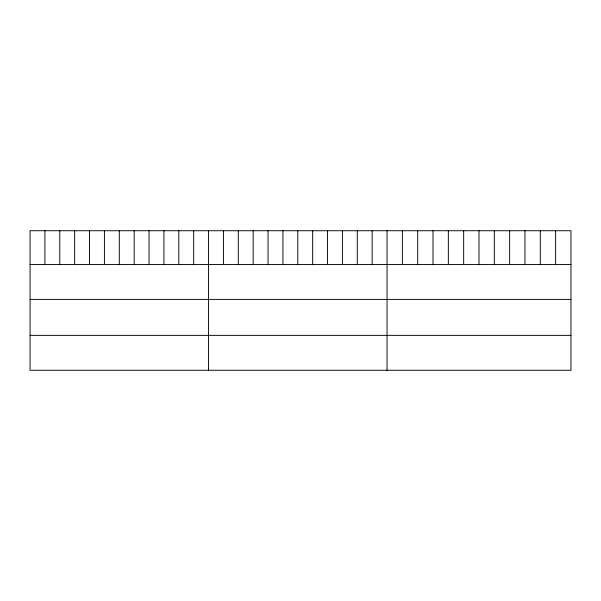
<?xml version="1.0" encoding="UTF-8"?>
<svg xmlns="http://www.w3.org/2000/svg" width="601" height="601" viewBox="0 0 601 601"><rect width="100%" height="100%" fill="white"/><g stroke="black" fill="none" stroke-linecap="round" stroke-linejoin="round"><path stroke-width="0.9" d="M570.95 264.493L570.95 370.269L30.05 370.269L30.05 230.731L570.95 230.731L570.95 264.493L30.05 264.493M30.05 299.403L570.95 299.403M30.05 335.366L570.95 335.366M555.625 230.731L555.625 264.493M540.299 230.731L540.299 264.493M524.973 230.731L524.973 264.493M509.648 230.731L509.648 264.493M494.322 230.731L494.322 264.493M478.997 230.731L478.997 264.493M463.672 230.731L463.672 264.493M448.346 230.731L448.346 264.493M433.02 230.731L433.02 264.493M417.695 230.731L417.695 264.493M402.37 230.731L402.37 264.493M387.044 230.731L387.044 370.269M372.169 230.731L372.169 264.493M357.295 230.731L357.295 264.493M342.42 230.731L342.42 264.493M327.545 230.731L327.545 264.493M312.67 230.731L312.67 264.493M297.795 230.731L297.795 264.493M282.921 230.731L282.921 264.493M268.046 230.731L268.046 264.493M253.171 230.731L253.171 264.493M238.296 230.731L238.296 264.493M223.422 230.731L223.422 264.493M208.547 230.731L208.547 370.269M193.672 230.731L193.672 264.493M178.797 230.731L178.797 264.493M163.923 230.731L163.923 264.493M149.048 230.731L149.048 264.493M134.173 230.731L134.173 264.493M119.299 230.731L119.299 264.493M104.424 230.731L104.424 264.493M89.549 230.731L89.549 264.493M74.674 230.731L74.674 264.493M59.799 230.731L59.799 264.493M44.925 230.731L44.925 264.493"/></g></svg>
